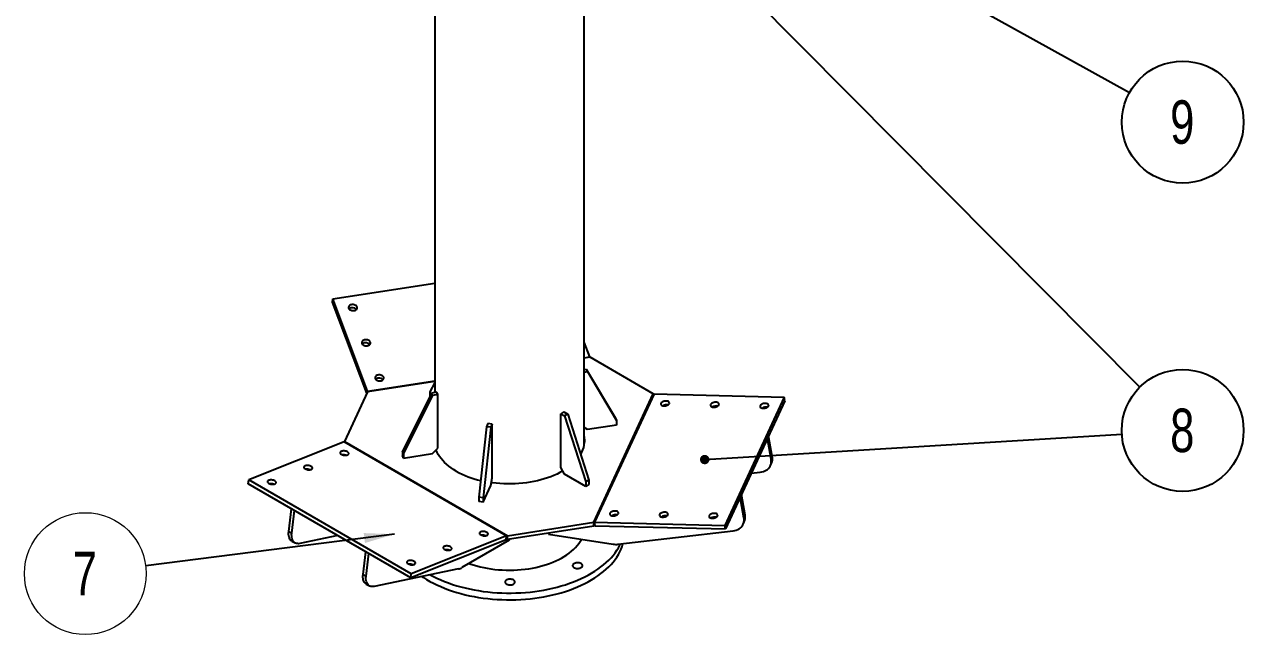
# Model space of a CAD drawing. Header units: millimetres. Extents: x 122 to 2816, y -707 to 556.
# Drawn here: x 1248.4 to 1322.7, y 212.5 to 249.6 of the extents above; entities that cross this region are included whole.
import ezdxf

# ---------------------------------------------------------------- set-up
doc = ezdxf.new("R2010")
doc.units = ezdxf.units.MM
doc.layers.add('FORMAT', color=7, linetype='Continuous')
doc.styles.add('SLDTEXTSTYLE7', font='TXT', dxfattribs={"width": 0.75})
doc.dimstyles.new('SLDDIMSTYLE0', dxfattribs={"dimtxt": 2.5, "dimasz": 1.852083, "dimexe": 0, "dimexo": 0.625, "dimgap": 0, "dimtad": 1, "dimdec": 0, "dimrnd": 1e-09, "dimtxsty": 'Standard', "dimsah": 1, "dimcen": 2.5, "dimazin": 3, "dimtfac": 1.852083, "dimtdec": 0, "dimtmove": 0, "dimatfit": 3, "dimfrac": 2})
doc.dimstyles.new('SLDDIMSTYLE1', dxfattribs={"dimtxt": 2.5, "dimasz": 0.569872, "dimexe": 0, "dimexo": 0.625, "dimgap": 0, "dimtad": 1, "dimdec": 0, "dimrnd": 1e-09, "dimtxsty": 'Standard', "dimblk1": 'DOT', "dimblk2": 'DOT', "dimsah": 1, "dimcen": 2.5, "dimazin": 3, "dimtfac": 0.569872, "dimtdec": 0, "dimtmove": 0, "dimatfit": 3, "dimldrblk": 'DOT', "dimfrac": 2})

# ---------------------------------------------------------------- blocks, each defined once
blk = doc.blocks.new('SW_NOTE_0_30')
at = {"color": 0, "linetype": 'Continuous', "lineweight": 0}
blk.add_circle((-3.681, -0.469), 3.71, dxfattribs=at)
at = {"color": 0, "linetype": 'Continuous', "lineweight": 0, "insert": (-3.707, 0.859), "char_height": 2.646, "attachment_point": 2, "style": 'SLDTEXTSTYLE7'}
blk.add_mtext('7', dxfattribs=at)
blk = doc.blocks.new('SW_NOTE_0_39')
at = {"layer": 'FORMAT', "color": 0}
blk.add_circle((3.244, -1.801), 3.71, dxfattribs=at)
at = {"layer": 'FORMAT', "color": 0, "insert": (3.217, -0.473), "char_height": 2.646, "attachment_point": 2, "style": 'SLDTEXTSTYLE7'}
blk.add_mtext('9', dxfattribs=at)
blk = doc.blocks.new('SW_NOTE_0_40')
at = {"layer": 'FORMAT', "color": 0}
blk.add_circle((3.703, 0.226), 3.71, dxfattribs=at)
at = {"layer": 'FORMAT', "color": 0, "insert": (3.677, 1.553), "char_height": 2.646, "attachment_point": 2, "style": 'SLDTEXTSTYLE7'}
blk.add_mtext('8', dxfattribs=at)
blk = doc.blocks.new('_Dot')
at = {"color": 0, "linetype": 'ByBlock', "lineweight": -2}
blk.add_line((-0.5, 0), (-1, 0), dxfattribs=at)
at = {"color": 0, "linetype": 'ByBlock', "const_width": 0.5}
blk.add_lwpolyline([(-0.25, 0, 1), (0.25, 0, 1)], format="xyb", close=True, dxfattribs=at)

msp = doc.modelspace()

# ---------------------------------------------------------------- linework, layer by layer
at = {"color": 7, "linetype": 'Continuous', "lineweight": 25}
for p, q in [((1282.526021, 224.004026), (1282.526021, 255.431357)), ((1273.426021, 251.721656), (1273.426021, 227.236772)), ((1267.215239, 232.934018), (1273.426021, 233.894726)), ((1267.20468, 232.741586), (1267.215239, 232.934018)), ((1269.300745, 227.201963), (1267.20468, 232.741586)), ((1269.340114, 227.318254), (1267.215239, 232.934018)), ((1268.239488, 232.35185), (1268.204681, 232.323697)), ((1269.049434, 230.211271), (1269.014627, 230.183118)), ((1282.863076, 229.410037), (1282.526021, 230.300828)), ((1286.737781, 227.159666), (1282.890578, 229.38061)), ((1269.85938, 228.070692), (1269.824573, 228.04254)), ((1282.526021, 228.644395), (1282.65845, 228.664879)), ((1282.526021, 228.485021), (1282.727468, 228.516181)), ((1282.65845, 228.664879), (1282.727468, 228.516181)), ((1282.65845, 228.664879), (1284.429314, 225.67264)), ((1282.727468, 228.516181), (1284.498332, 225.523942)), ((1269.339009, 227.284402), (1267.930835, 224.250537)), ((1273.224574, 227.205612), (1271.45371, 223.665524)), ((1273.426021, 227.852463), (1273.132339, 227.282077)), ((1273.132339, 227.282077), (1273.132339, 227.021228)), ((1273.546549, 227.255416), (1273.224574, 227.205612)), ((1273.293592, 227.056914), (1273.224574, 227.205612)), ((1273.615568, 227.106718), (1273.546549, 227.255416)), ((1273.293592, 227.056914), (1271.522728, 223.516827)), ((1273.615568, 227.106718), (1273.293592, 227.056914)), ((1273.615568, 223.840555), (1273.615568, 227.106718)), ((1283.10665, 219.336512), (1286.737781, 227.159666)), ((1286.783206, 227.146994), (1283.15974, 219.340354)), ((1286.783206, 227.146994), (1294.713351, 226.958118)), ((1294.713351, 226.958118), (1291.089884, 219.151479)), ((1294.752757, 226.736842), (1291.129291, 218.930202)), ((1294.752757, 226.736842), (1294.713351, 226.958118)), ((1281.287638, 226.057995), (1281.099076, 225.949141)), ((1281.099076, 222.682978), (1281.099076, 225.949141)), ((1281.099076, 225.949141), (1281.334778, 225.813073)), ((1281.287638, 226.057995), (1281.52334, 225.921927)), ((1281.52334, 225.921927), (1281.334778, 225.813073)), ((1281.334778, 225.813073), (1282.631141, 221.798535)), ((1281.52334, 225.921927), (1282.819702, 221.90739)), ((1276.583331, 225.157788), (1276.10883, 220.869327)), ((1276.840911, 225.117944), (1276.36641, 220.829483)), ((1276.669604, 225.34366), (1276.583331, 225.157788)), ((1276.840911, 225.117944), (1276.583331, 225.157788)), ((1276.927184, 225.303817), (1276.669604, 225.34366)), ((1276.927184, 225.303817), (1276.840911, 225.117944)), ((1276.927184, 222.037654), (1276.927184, 225.303817)), ((1282.727468, 224.977838), (1282.526021, 225.116969)), ((1284.498332, 225.251762), (1282.727468, 224.977838)), ((1284.429314, 225.67264), (1284.498332, 225.523942)), ((1284.498332, 225.523942), (1284.498332, 225.251762)), ((1267.930835, 224.250537), (1277.851272, 218.523591)), ((1293.913729, 223.185423), (1293.689299, 224.445657)), ((1293.982747, 223.334121), (1293.758318, 224.594355)), ((1267.905247, 224.22688), (1262.099978, 221.913358)), ((1277.804742, 218.512023), (1267.905247, 224.22688)), ((1271.522728, 223.516827), (1271.45371, 223.665524)), ((1271.45371, 223.665524), (1271.45371, 223.393344)), ((1271.522728, 223.244646), (1273.293592, 223.51857)), ((1271.522728, 223.516827), (1271.522728, 223.244646)), ((1273.293592, 223.51857), (1273.615568, 223.840555)), ((1271.522728, 223.244646), (1271.45371, 223.393344)), ((1293.866229, 222.787147), (1293.935247, 222.935845)), ((1293.913729, 223.185423), (1293.982747, 223.334121)), ((1276.840911, 221.579601), (1276.927184, 222.037654)), ((1281.334778, 222.274729), (1281.099076, 222.682978)), ((1282.631141, 221.526355), (1281.334778, 222.274729)), ((1292.703074, 222.320866), (1293.254102, 222.38499)), ((1262.071131, 221.681524), (1262.099978, 221.913358)), ((1271.970626, 215.966668), (1262.071131, 221.681524)), ((1271.999473, 216.198502), (1262.099978, 221.913358)), ((1276.36641, 220.557303), (1276.840911, 221.579601)), ((1282.819702, 221.90739), (1282.631141, 221.798535)), ((1282.631141, 221.798535), (1282.631141, 221.526355)), ((1282.819702, 221.63521), (1282.631141, 221.526355)), ((1282.819702, 221.90739), (1282.819702, 221.63521)), ((1276.36641, 220.829483), (1276.10883, 220.869327)), ((1276.10883, 220.869327), (1276.10883, 220.597146)), ((1276.36641, 220.557303), (1276.10883, 220.597146)), ((1276.36641, 220.829483), (1276.36641, 220.557303)), ((1292.257287, 219.616674), (1292.032857, 220.876907)), ((1292.326305, 219.765372), (1292.101876, 221.025605)), ((1264.532824, 218.778696), (1264.704839, 220.161117)), ((1264.721386, 218.669841), (1264.893401, 220.052262)), ((1277.851272, 218.523591), (1283.10665, 219.336512)), ((1277.851272, 218.305846), (1283.10665, 219.118768)), ((1283.10665, 219.118768), (1283.10665, 219.336512)), ((1283.15974, 219.340354), (1291.089884, 219.151479)), ((1283.199146, 219.119078), (1283.15974, 219.340354)), ((1283.199146, 219.119078), (1291.129291, 218.930202)), ((1291.129291, 218.930202), (1291.089884, 219.151479)), ((1292.209787, 219.218397), (1292.278805, 219.367095)), ((1292.257287, 219.616674), (1292.326305, 219.765372)), ((1264.532824, 218.778696), (1264.721386, 218.669841)), ((1267.533289, 218.528288), (1265.204266, 218.046136)), ((1277.804742, 218.512023), (1271.999473, 216.198502)), ((1277.775895, 218.280189), (1277.804742, 218.512023)), ((1277.851272, 218.305846), (1277.851272, 218.523591)), ((1277.958652, 218.322456), (1277.958652, 218.243348)), ((1280.35677, 218.693406), (1280.35677, 218.614298)), ((1280.35677, 218.614298), (1284.286706, 218.006401)), ((1284.581634, 217.999774), (1291.59766, 218.816241)), ((1264.731648, 218.191127), (1264.920209, 218.082272)), ((1277.775895, 218.280189), (1271.970626, 215.966668)), ((1277.958652, 218.243348), (1275.081739, 216.582542)), ((1269.058307, 216.16619), (1269.230323, 217.548611)), ((1269.246869, 216.057336), (1269.418885, 217.439756)), ((1269.058307, 216.16619), (1269.246869, 216.057336)), ((1274.865837, 216.496897), (1269.729749, 215.43363)), ((1271.970626, 215.966668), (1271.999473, 216.198502)), ((1269.257131, 215.578621), (1269.445693, 215.469766))]:
    msp.add_line(p, q, dxfattribs=at)
at = {"color": 8, "linetype": 'Continuous', "lineweight": 25}
for p, q in [((1282.526021, 229.3579), (1282.863076, 229.410037)), ((1282.890578, 229.38061), (1282.526021, 229.324219)), ((1269.340114, 227.318254), (1273.426021, 227.950278)), ((1269.338156, 227.282563), (1269.340114, 227.318254)), ((1273.426021, 227.916596), (1269.339009, 227.284402))]:
    msp.add_line(p, q, dxfattribs=at)
at = {"color": 7, "linetype": 'Continuous', "lineweight": 25, "flags": 128}
for points in [[(1268.250047, 232.544282), (1268.213588, 232.51444), (1268.187572, 232.479596), (1268.173217, 232.441379), (1268.171193, 232.401576), (1268.181594, 232.362048), (1268.203935, 232.324643), (1268.237171, 232.291111), (1268.279748, 232.263019), (1268.329675, 232.241681), (1268.384617, 232.228094), (1268.442006, 232.222895), (1268.499157, 232.226325), (1268.5534, 232.238225), (1268.602196, 232.258038), (1268.643265, 232.284838), (1268.674687, 232.317372), (1268.694992, 232.354118), (1268.70323, 232.393358), (1268.699016, 232.433257), (1268.682548, 232.471951), (1268.654596, 232.507628), (1268.616466, 232.538622), (1268.569942, 232.563483), (1268.517198, 232.581048), (1268.460701, 232.590497), (1268.403093, 232.591386), (1268.347068, 232.583676), (1268.295245, 232.567726), (1268.250047, 232.544282)], [(1269.059993, 230.403703), (1269.023534, 230.373861), (1268.997518, 230.339017), (1268.983163, 230.3008), (1268.981138, 230.260997), (1268.99154, 230.221469), (1269.013881, 230.184065), (1269.047117, 230.150532), (1269.089694, 230.12244), (1269.139621, 230.101102), (1269.194563, 230.087516), (1269.251951, 230.082316), (1269.309103, 230.085747), (1269.363345, 230.097647), (1269.412142, 230.11746), (1269.453211, 230.14426), (1269.484633, 230.176793), (1269.504937, 230.213539), (1269.513175, 230.252779), (1269.508962, 230.292679), (1269.492494, 230.331372), (1269.464542, 230.36705), (1269.426412, 230.398043), (1269.379887, 230.422904), (1269.327144, 230.440469), (1269.270647, 230.449918), (1269.213039, 230.450808), (1269.157014, 230.443097), (1269.105191, 230.427147), (1269.059993, 230.403703)], [(1269.869938, 228.263124), (1269.833479, 228.233283), (1269.807464, 228.198439), (1269.793108, 228.160222), (1269.791084, 228.120419), (1269.801486, 228.080891), (1269.823827, 228.043486), (1269.857063, 228.009954), (1269.89964, 227.981862), (1269.949566, 227.960524), (1270.004509, 227.946937), (1270.061897, 227.941737), (1270.119049, 227.945168), (1270.173291, 227.957068), (1270.222088, 227.976881), (1270.263157, 228.003681), (1270.294578, 228.036215), (1270.314883, 228.07296), (1270.323121, 228.112201), (1270.318908, 228.1521), (1270.30244, 228.190793), (1270.274487, 228.226471), (1270.236357, 228.257465), (1270.189833, 228.282325), (1270.137089, 228.299891), (1270.080593, 228.309339), (1270.022985, 228.310229), (1269.966959, 228.302519), (1269.915136, 228.286568), (1269.869938, 228.263124)], [(1287.709756, 226.635648), (1287.689556, 226.662459), (1287.658364, 226.684817), (1287.617638, 226.701676), (1287.569281, 226.712248), (1287.515556, 226.716039), (1287.458974, 226.712872), (1287.40218, 226.702894), (1287.347831, 226.686573), (1287.298468, 226.664671), (1287.256399, 226.638213), (1287.223592, 226.608435), (1287.201579, 226.57673), (1287.19139, 226.544581), (1287.193503, 226.513491), (1287.207817, 226.484913), (1287.233665, 226.460184), (1287.269836, 226.44046), (1287.31464, 226.426664), (1287.365982, 226.41944), (1287.421461, 226.419126), (1287.478483, 226.425737), (1287.534382, 226.438964), (1287.586544, 226.458188), (1287.632529, 226.482511), (1287.670189, 226.510795), (1287.697761, 226.541717), (1287.713956, 226.573832), (1287.718018, 226.605638), (1287.709756, 226.635648)], [(1290.732514, 226.563654), (1290.712315, 226.590465), (1290.681123, 226.612822), (1290.640396, 226.629681), (1290.59204, 226.640254), (1290.538314, 226.644045), (1290.481732, 226.640878), (1290.424939, 226.6309), (1290.37059, 226.614579), (1290.321227, 226.592677), (1290.279158, 226.566218), (1290.24635, 226.536441), (1290.224337, 226.504736), (1290.214149, 226.472587), (1290.216261, 226.441497), (1290.230576, 226.412919), (1290.256423, 226.38819), (1290.292595, 226.368466), (1290.337399, 226.354669), (1290.388741, 226.347445), (1290.44422, 226.347131), (1290.501242, 226.353743), (1290.557141, 226.36697), (1290.609302, 226.386194), (1290.655288, 226.410517), (1290.692947, 226.4388), (1290.720519, 226.469723), (1290.736715, 226.501838), (1290.740776, 226.533644), (1290.732514, 226.563654)], [(1293.755273, 226.49166), (1293.735073, 226.51847), (1293.703881, 226.540828), (1293.663155, 226.557687), (1293.614798, 226.568259), (1293.561073, 226.57205), (1293.504491, 226.568883), (1293.447697, 226.558906), (1293.393348, 226.542584), (1293.343985, 226.520682), (1293.301916, 226.494224), (1293.269109, 226.464446), (1293.247096, 226.432742), (1293.236907, 226.400593), (1293.23902, 226.369502), (1293.253334, 226.340925), (1293.279182, 226.316195), (1293.315353, 226.296472), (1293.360157, 226.282675), (1293.411499, 226.275451), (1293.466978, 226.275137), (1293.524, 226.281748), (1293.579899, 226.294975), (1293.632061, 226.3142), (1293.678046, 226.338522), (1293.715706, 226.366806), (1293.743278, 226.397729), (1293.759473, 226.429844), (1293.763535, 226.46165), (1293.755273, 226.49166)], [(1282.526021, 224.423336), (1282.546122, 224.30572), (1282.555473, 224.213681)], [(1267.863087, 223.428893), (1267.919746, 223.419248), (1267.976953, 223.415593), (1268.032035, 223.418098), (1268.082416, 223.426646), (1268.12574, 223.440838), (1268.159981, 223.46001), (1268.183539, 223.483264), (1268.195311, 223.509515), (1268.194747, 223.537535), (1268.181873, 223.566013), (1268.157293, 223.593617), (1268.122154, 223.619058), (1268.0781, 223.641145), (1268.027191, 223.658846), (1267.971807, 223.671333), (1267.914538, 223.678022), (1267.858062, 223.678601), (1267.80502, 223.673042), (1267.757891, 223.661605), (1267.71888, 223.644825), (1267.689811, 223.623487), (1267.672042, 223.598588), (1267.666405, 223.571292), (1267.673163, 223.542877), (1267.692, 223.514671), (1267.722036, 223.487991), (1267.761866, 223.464087), (1267.809627, 223.444076), (1267.863087, 223.428893)], [(1274.735115, 222.451618), (1274.575125, 222.54878), (1274.423866, 222.650496), (1274.281725, 222.756504), (1274.149067, 222.866532), (1274.026233, 222.980298), (1273.913537, 223.097509), (1273.811271, 223.217865), (1273.719695, 223.341057), (1273.639045, 223.466768), (1273.569528, 223.594676), (1273.511322, 223.724452), (1273.507941, 223.732925)], [(1265.650274, 222.547041), (1265.706933, 222.537396), (1265.764141, 222.533741), (1265.819223, 222.536246), (1265.869603, 222.544794), (1265.912927, 222.558986), (1265.947168, 222.578157), (1265.970726, 222.601412), (1265.982498, 222.627663), (1265.981934, 222.655683), (1265.969061, 222.68416), (1265.94448, 222.711765), (1265.909341, 222.737206), (1265.865287, 222.759293), (1265.814378, 222.776994), (1265.758994, 222.789481), (1265.701726, 222.79617), (1265.64525, 222.796749), (1265.592207, 222.791189), (1265.545079, 222.779753), (1265.506067, 222.762973), (1265.476998, 222.741634), (1265.459229, 222.716735), (1265.453592, 222.68944), (1265.46035, 222.661025), (1265.479187, 222.632818), (1265.509223, 222.606139), (1265.549053, 222.582235), (1265.596815, 222.562224), (1265.650274, 222.547041)], [(1293.254102, 222.38499), (1293.352214, 222.401476), (1293.445681, 222.427497), (1293.533396, 222.462746), (1293.614324, 222.506806), (1293.687507, 222.559157), (1293.752081, 222.61918), (1293.807283, 222.686165), (1293.852459, 222.75932), (1293.887075, 222.83778), (1293.910723, 222.920619), (1293.923124, 223.006857), (1293.924129, 223.095474), (1293.913729, 223.185423)], [(1281.22871, 222.458445), (1281.216927, 222.451618), (1281.048618, 222.359258), (1280.872422, 222.271937), (1280.688791, 222.189881), (1280.498196, 222.113299), (1280.301127, 222.042389), (1280.098089, 221.977331), (1279.889604, 221.918294), (1279.676207, 221.865428), (1279.458445, 221.81887), (1279.236878, 221.778738), (1279.012075, 221.745137), (1278.784612, 221.718152), (1278.555073, 221.697852), (1278.324048, 221.68429), (1278.092129, 221.6775), (1277.859913, 221.6775), (1277.627994, 221.68429), (1277.396969, 221.697852), (1277.16743, 221.718152), (1276.939967, 221.745137), (1276.873815, 221.754298)], [(1263.437462, 221.665188), (1263.49412, 221.655544), (1263.551328, 221.651889), (1263.60641, 221.654394), (1263.656791, 221.662942), (1263.700115, 221.677134), (1263.734356, 221.696305), (1263.757913, 221.71956), (1263.769685, 221.745811), (1263.769121, 221.77383), (1263.756248, 221.802308), (1263.731667, 221.829913), (1263.696528, 221.855354), (1263.652474, 221.877441), (1263.601565, 221.895142), (1263.546182, 221.907629), (1263.488913, 221.914318), (1263.432437, 221.914896), (1263.379394, 221.909337), (1263.332266, 221.8979), (1263.293255, 221.88112), (1263.264185, 221.859782), (1263.246416, 221.834883), (1263.240779, 221.807588), (1263.247537, 221.779173), (1263.266375, 221.750966), (1263.296411, 221.724287), (1263.33624, 221.700383), (1263.384002, 221.680371), (1263.437462, 221.665188)], [(1284.603927, 219.944243), (1284.583728, 219.971054), (1284.552536, 219.993411), (1284.511809, 220.01027), (1284.463453, 220.020843), (1284.409727, 220.024634), (1284.353145, 220.021466), (1284.296352, 220.011489), (1284.242003, 219.995168), (1284.19264, 219.973266), (1284.150571, 219.946807), (1284.117763, 219.91703), (1284.09575, 219.885325), (1284.085562, 219.853176), (1284.087674, 219.822086), (1284.101989, 219.793508), (1284.127836, 219.768779), (1284.164008, 219.749055), (1284.208812, 219.735258), (1284.260154, 219.728034), (1284.315633, 219.72772), (1284.372655, 219.734332), (1284.428554, 219.747559), (1284.480715, 219.766783), (1284.526701, 219.791106), (1284.56436, 219.819389), (1284.591932, 219.850312), (1284.608127, 219.882427), (1284.612189, 219.914233), (1284.603927, 219.944243)], [(1287.626686, 219.872249), (1287.606486, 219.899059), (1287.575294, 219.921417), (1287.534568, 219.938276), (1287.486211, 219.948848), (1287.432486, 219.952639), (1287.375903, 219.949472), (1287.31911, 219.939495), (1287.264761, 219.923173), (1287.215398, 219.901271), (1287.173329, 219.874813), (1287.140522, 219.845035), (1287.118509, 219.813331), (1287.10832, 219.781182), (1287.110433, 219.750091), (1287.124747, 219.721513), (1287.150595, 219.696784), (1287.186766, 219.677061), (1287.23157, 219.663264), (1287.282912, 219.65604), (1287.338391, 219.655726), (1287.395413, 219.662337), (1287.451312, 219.675564), (1287.503474, 219.694789), (1287.549459, 219.719111), (1287.587119, 219.747395), (1287.61469, 219.778318), (1287.630886, 219.810433), (1287.634948, 219.842239), (1287.626686, 219.872249)], [(1290.649444, 219.800255), (1290.629245, 219.827065), (1290.598053, 219.849423), (1290.557326, 219.866282), (1290.50897, 219.876854), (1290.455244, 219.880645), (1290.398662, 219.877478), (1290.341869, 219.8675), (1290.28752, 219.851179), (1290.238157, 219.829277), (1290.196088, 219.802819), (1290.16328, 219.773041), (1290.141267, 219.741336), (1290.131079, 219.709187), (1290.133191, 219.678097), (1290.147506, 219.649519), (1290.173353, 219.62479), (1290.209525, 219.605066), (1290.254329, 219.59127), (1290.305671, 219.584046), (1290.36115, 219.583732), (1290.418172, 219.590343), (1290.474071, 219.60357), (1290.526232, 219.622794), (1290.572218, 219.647117), (1290.609877, 219.675401), (1290.637449, 219.706323), (1290.653644, 219.738438), (1290.657706, 219.770245), (1290.649444, 219.800255)], [(1291.59766, 218.816241), (1291.695772, 218.832726), (1291.789239, 218.858747), (1291.876954, 218.893996), (1291.957882, 218.938057), (1292.031065, 218.990408), (1292.095639, 219.05043), (1292.150841, 219.117415), (1292.196017, 219.19057), (1292.230633, 219.269031), (1292.254282, 219.35187), (1292.266682, 219.438107), (1292.267687, 219.526725), (1292.257287, 219.616674)], [(1264.731648, 218.191127), (1264.698429, 218.213039), (1264.651158, 218.255761), (1264.610748, 218.307956), (1264.577677, 218.369008), (1264.552336, 218.438194), (1264.535024, 218.514697), (1264.525946, 218.597612), (1264.52521, 218.68596), (1264.532824, 218.778696)], [(1265.204266, 218.046136), (1265.132443, 218.036335), (1265.064021, 218.037315), (1264.999808, 218.049063), (1264.940565, 218.071441), (1264.886991, 218.104185), (1264.83972, 218.146907), (1264.79931, 218.199102), (1264.766239, 218.260153), (1264.740897, 218.329339), (1264.723586, 218.405842), (1264.714508, 218.488758), (1264.713772, 218.577106), (1264.721386, 218.669841)], [(1275.519973, 216.835529), (1275.573869, 216.816083), (1275.774656, 216.748738), (1275.981095, 216.687351), (1276.192654, 216.632079), (1276.408791, 216.583063), (1276.628952, 216.54043), (1276.85257, 216.504289), (1277.079072, 216.474732), (1277.307877, 216.451837), (1277.538396, 216.43566), (1277.77004, 216.426245), (1278.002211, 216.423615), (1278.234316, 216.427777), (1278.465758, 216.43872), (1278.695942, 216.456416), (1278.924278, 216.480819), (1279.150181, 216.511868), (1279.373069, 216.549482), (1279.592371, 216.593565), (1279.807524, 216.644003), (1280.017975, 216.700668), (1280.223185, 216.763413), (1280.422626, 216.832078), (1280.615787, 216.906487), (1280.802172, 216.986447), (1280.981302, 217.071755), (1281.152717, 217.162191), (1281.315978, 217.257523), (1281.470665, 217.357506), (1281.616382, 217.461884), (1281.752754, 217.570388), (1281.879431, 217.682741), (1281.996088, 217.798653), (1282.102425, 217.917827), (1282.198171, 218.039958), (1282.283077, 218.164731), (1282.356928, 218.291827), (1282.363314, 218.303918)], [(1276.348369, 218.530444), (1276.405027, 218.5208), (1276.462235, 218.517144), (1276.517317, 218.51965), (1276.567698, 218.528198), (1276.611022, 218.542389), (1276.645263, 218.561561), (1276.66882, 218.584816), (1276.680592, 218.611067), (1276.680028, 218.639086), (1276.667155, 218.667564), (1276.642574, 218.695169), (1276.607435, 218.72061), (1276.563381, 218.742697), (1276.512472, 218.760398), (1276.457089, 218.772885), (1276.39982, 218.779574), (1276.343344, 218.780152), (1276.290301, 218.774593), (1276.243173, 218.763156), (1276.204162, 218.746376), (1276.175092, 218.725038), (1276.157323, 218.700139), (1276.151686, 218.672844), (1276.158444, 218.644429), (1276.177282, 218.616222), (1276.207318, 218.589543), (1276.247147, 218.565639), (1276.294909, 218.545627), (1276.348369, 218.530444)], [(1272.650846, 216.038352), (1272.733645, 215.983342), (1272.928506, 215.861352), (1273.131879, 215.744084), (1273.343421, 215.631734), (1273.562773, 215.524493), (1273.789568, 215.422541), (1274.023422, 215.326051), (1274.263941, 215.235184), (1274.510719, 215.150094), (1274.763341, 215.070925), (1275.02138, 214.997809), (1275.284401, 214.930871), (1275.55196, 214.870223), (1275.823608, 214.815968), (1276.098884, 214.768197), (1276.377326, 214.72699), (1276.658464, 214.692417), (1276.941824, 214.664536), (1277.226927, 214.643395), (1277.513293, 214.629028), (1277.80044, 214.621461), (1278.087883, 214.620705), (1278.375137, 214.626763), (1278.661718, 214.639624), (1278.947143, 214.659266), (1279.230931, 214.685656), (1279.512602, 214.71875), (1279.791682, 214.758492), (1280.067701, 214.804814), (1280.340193, 214.85764), (1280.608698, 214.916879), (1280.872764, 214.982432), (1281.131945, 215.054188), (1281.385805, 215.132026), (1281.633915, 215.215815), (1281.875857, 215.305414), (1282.111223, 215.400672), (1282.339616, 215.501428), (1282.560651, 215.607511), (1282.773955, 215.718744), (1282.979169, 215.834939), (1283.175947, 215.955899), (1283.363956, 216.081421), (1283.54288, 216.211293), (1283.712417, 216.345296), (1283.872281, 216.483205), (1284.022203, 216.624786), (1284.161929, 216.769801), (1284.291225, 216.918005), (1284.409872, 217.069149), (1284.51767, 217.222977), (1284.614437, 217.37923), (1284.70001, 217.537645), (1284.774245, 217.697955), (1284.837017, 217.859889), (1284.88822, 218.023174), (1284.891696, 218.035856)], [(1273.150893, 216.141871), (1273.343421, 216.040005), (1273.562773, 215.932764), (1273.789568, 215.830812), (1274.023422, 215.734321), (1274.263941, 215.643454), (1274.510719, 215.558364), (1274.763341, 215.479195), (1275.02138, 215.40608), (1275.284401, 215.339142), (1275.55196, 215.278494), (1275.823608, 215.224238), (1276.098884, 215.176467), (1276.377326, 215.13526), (1276.658464, 215.100687), (1276.941824, 215.072806), (1277.226927, 215.051665), (1277.513293, 215.037298), (1277.80044, 215.029731), (1278.087883, 215.028976), (1278.375137, 215.035033), (1278.661718, 215.047894), (1278.947143, 215.067536), (1279.230931, 215.093927), (1279.512602, 215.12702), (1279.791682, 215.166762), (1280.067701, 215.213085), (1280.340193, 215.26591), (1280.608698, 215.325149), (1280.872764, 215.390702), (1281.131945, 215.462458), (1281.385805, 215.540296), (1281.633915, 215.624086), (1281.875857, 215.713685), (1282.111223, 215.808942), (1282.339616, 215.909698), (1282.560651, 216.015782), (1282.773955, 216.127015), (1282.979169, 216.243209), (1283.175947, 216.364169), (1283.363956, 216.489691), (1283.54288, 216.619564), (1283.712417, 216.753567), (1283.872281, 216.891475), (1284.022203, 217.033056), (1284.161929, 217.178071), (1284.291225, 217.326275), (1284.409872, 217.477419), (1284.51767, 217.631247), (1284.614437, 217.7875), (1284.70001, 217.945915), (1284.734711, 218.017587)], [(1274.135556, 217.648592), (1274.192214, 217.638947), (1274.249422, 217.635292), (1274.304504, 217.637797), (1274.354885, 217.646345), (1274.398209, 217.660537), (1274.43245, 217.679709), (1274.456007, 217.702963), (1274.467779, 217.729214), (1274.467215, 217.757234), (1274.454342, 217.785712), (1274.429761, 217.813317), (1274.394622, 217.838757), (1274.350569, 217.860845), (1274.299659, 217.878546), (1274.244276, 217.891032), (1274.187007, 217.897722), (1274.130531, 217.8983), (1274.077489, 217.892741), (1274.03036, 217.881304), (1273.991349, 217.864524), (1273.962279, 217.843186), (1273.94451, 217.818287), (1273.938873, 217.790992), (1273.945631, 217.762576), (1273.964469, 217.73437), (1273.994505, 217.70769), (1274.034335, 217.683786), (1274.082096, 217.663775), (1274.135556, 217.648592)], [(1271.922743, 216.76674), (1271.979401, 216.757095), (1272.036609, 216.75344), (1272.091691, 216.755945), (1272.142072, 216.764493), (1272.185396, 216.778685), (1272.219637, 216.797856), (1272.243194, 216.821111), (1272.254966, 216.847362), (1272.254402, 216.875382), (1272.241529, 216.90386), (1272.216948, 216.931464), (1272.18181, 216.956905), (1272.137756, 216.978992), (1272.086847, 216.996693), (1272.031463, 217.00918), (1271.974194, 217.015869), (1271.917718, 217.016448), (1271.864676, 217.010889), (1271.817547, 216.999452), (1271.778536, 216.982672), (1271.749466, 216.961333), (1271.731698, 216.936435), (1271.72606, 216.909139), (1271.732819, 216.880724), (1271.751656, 216.852517), (1271.781692, 216.825838), (1271.821522, 216.801934), (1271.869283, 216.781923), (1271.922743, 216.76674)], [(1282.424308, 216.702919), (1282.417822, 216.73776), (1282.39932, 216.771134), (1282.369559, 216.801676), (1282.329758, 216.828133), (1282.281545, 216.849424), (1282.226896, 216.864676), (1282.168046, 216.873265), (1282.107407, 216.87484), (1282.047459, 216.869336), (1281.990658, 216.856978), (1281.939329, 216.838273), (1281.895573, 216.813985), (1281.861182, 216.78511), (1281.837563, 216.75283), (1281.825684, 216.718465), (1281.826031, 216.683424), (1281.838589, 216.64914), (1281.862846, 216.617017), (1281.897806, 216.588371), (1281.94204, 216.564374), (1281.993736, 216.546008), (1282.050778, 216.534026), (1282.110831, 216.528918), (1282.171435, 216.530893), (1282.230111, 216.53987), (1282.284455, 216.555481), (1282.332243, 216.577089), (1282.371518, 216.603807), (1282.400672, 216.634543), (1282.418513, 216.668037), (1282.424308, 216.702919)], [(1269.257131, 215.578621), (1269.223913, 215.600533), (1269.176641, 215.643255), (1269.136231, 215.69545), (1269.10316, 215.756502), (1269.077819, 215.825688), (1269.060507, 215.902191), (1269.05143, 215.985106), (1269.050693, 216.073454), (1269.058307, 216.16619)], [(1269.729749, 215.43363), (1269.657926, 215.423829), (1269.589504, 215.424809), (1269.525292, 215.436557), (1269.466049, 215.458935), (1269.412475, 215.491679), (1269.365203, 215.534401), (1269.324793, 215.586596), (1269.291722, 215.647647), (1269.266381, 215.716834), (1269.249069, 215.793336), (1269.239991, 215.876252), (1269.239255, 215.9646), (1269.246869, 216.057336)], [(1278.309349, 215.703007), (1278.302863, 215.737848), (1278.284361, 215.771222), (1278.2546, 215.801763), (1278.214798, 215.828221), (1278.166586, 215.849512), (1278.111937, 215.864764), (1278.053087, 215.873353), (1277.992448, 215.874928), (1277.9325, 215.869424), (1277.875699, 215.857066), (1277.82437, 215.838361), (1277.780614, 215.814073), (1277.746223, 215.785198), (1277.722604, 215.752918), (1277.710725, 215.718553), (1277.711072, 215.683512), (1277.72363, 215.649228), (1277.747887, 215.617105), (1277.782847, 215.588459), (1277.827081, 215.564462), (1277.878777, 215.546096), (1277.935819, 215.534114), (1277.995872, 215.529006), (1278.056476, 215.53098), (1278.115152, 215.539958), (1278.169496, 215.555569), (1278.217283, 215.577177), (1278.256559, 215.603895), (1278.285713, 215.634631), (1278.303554, 215.668125), (1278.309349, 215.703007)]]:
    msp.add_lwpolyline(points, dxfattribs=at)
at = {"color": 7, "linetype": 'Continuous', "lineweight": 25}
for centre, radius, start, end in [((1268.416253, 232.066165), 0.335949, 43.82342702, 121.74683634), ((1269.226199, 229.925586), 0.335949, 43.82342702, 121.74683634), ((1270.036145, 227.785007), 0.335949, 43.82342702, 121.74683634), ((1287.546961, 226.047803), 0.447111, 78.3247574, 121.87061316), ((1290.56972, 225.975809), 0.447111, 78.32475741, 121.87061316), ((1293.592478, 225.903814), 0.447111, 78.3247574, 121.87061316), ((1280.934887, 224.323357), 1.622546, 328.27785317, 11.29250225), ((1267.853651, 222.921744), 0.525558, 70.66530634, 95.14890153), ((1293.330459, 223.209945), 0.664003, 335.61916599, 10.77844857), ((1265.640838, 222.039892), 0.525558, 70.66530634, 95.14890153), ((1277.471822, 227.332409), 5.595685, 240.72023089, 257.07792988), ((1263.428025, 221.15804), 0.525558, 70.66530634, 95.14890153), ((1284.441133, 219.356398), 0.447111, 78.3247574, 121.87061316), ((1287.463891, 219.284403), 0.447111, 78.3247574, 121.87061317), ((1290.48665, 219.212409), 0.447111, 78.32475739, 121.87061317), ((1291.674017, 219.641195), 0.664003, 335.61916599, 10.77844857), ((1276.338932, 218.023296), 0.525558, 70.66530634, 95.14890154), ((1274.126119, 217.141443), 0.525558, 70.66530634, 95.14890154), ((1284.458675, 219.093576), 1.100692, 261.01144845, 276.41397602), ((1271.913306, 216.259591), 0.525558, 70.66530634, 95.14890154), ((1274.706415, 217.213743), 0.734359, 282.53813152, 300.73653778)]:
    msp.add_arc(centre, radius, start, end, dxfattribs=at)
for centre, major_axis, ratio, start_param, end_param in [((1284.091371, 229.838533), (1.228706, 0.427364), 0.185124485, 3.146592117, 3.300181091), ((1268.138217, 227.370839), (1.204848, -0.070766), 0.182837391, 6.211151832, 6.364740806), ((1287.059533, 228.125049), (0.30251, 0.973829), 0.301288799, 3.073575817, 3.227164791), ((1267.051794, 225.030177), (0.871497, -0.791095), 0.192251507, 6.189525352, 6.343114326), ((1282.784898, 218.91549), (0.470091, 0.387264), 0.372079944, 0.406397714, 0.559986688), ((1282.784898, 218.91549), (0.706309, 0.114891), 0.238740512, 0.905799963, 1.059388937), ((1278.730313, 218.288311), (1.042393, 0.076198), 0.14286677, 2.563645874, 2.717234848), ((1278.730313, 218.288311), (0.953994, -0.198578), 0.145361544, 2.771713314, 2.925302288)]:
    msp.add_ellipse(centre, major_axis=major_axis, ratio=ratio, start_param=start_param, end_param=end_param, dxfattribs=at)

# ---------------------------------------------------------------- block references
at = {"color": 7, "linetype": 'Continuous', "lineweight": 0}
msp.add_blockref('SW_NOTE_0_30', (1255.827912, 216.681827), dxfattribs=at)
at = {"layer": 'FORMAT'}
for name, p in [('SW_NOTE_0_39', (1315.731357, 245.494866)), ('SW_NOTE_0_40', (1315.272044, 224.703587))]:
    msp.add_blockref(name, p, dxfattribs=at)

# ---------------------------------------------------------------- leaders
at = {"color": 7, "linetype": 'Continuous', "lineweight": 0}
msp.add_leader([(1270.976506, 218.613655), (1255.827912, 216.681827)], dimstyle='SLDDIMSTYLE0', dxfattribs=at)
at = {"layer": 'FORMAT'}
for points, dimstyle in [([(1284.003481, 263.104431), (1315.731357, 245.494866)], 'SLDDIMSTYLE0'), ([(1289.959957, 254.139074), (1316.360678, 227.561507)], 'SLDDIMSTYLE1'), ([(1289.865186, 223.155975), (1315.272044, 224.703587)], 'SLDDIMSTYLE1')]:
    msp.add_leader(points, dimstyle=dimstyle, dxfattribs=at)

doc.saveas('drawing.dxf')
